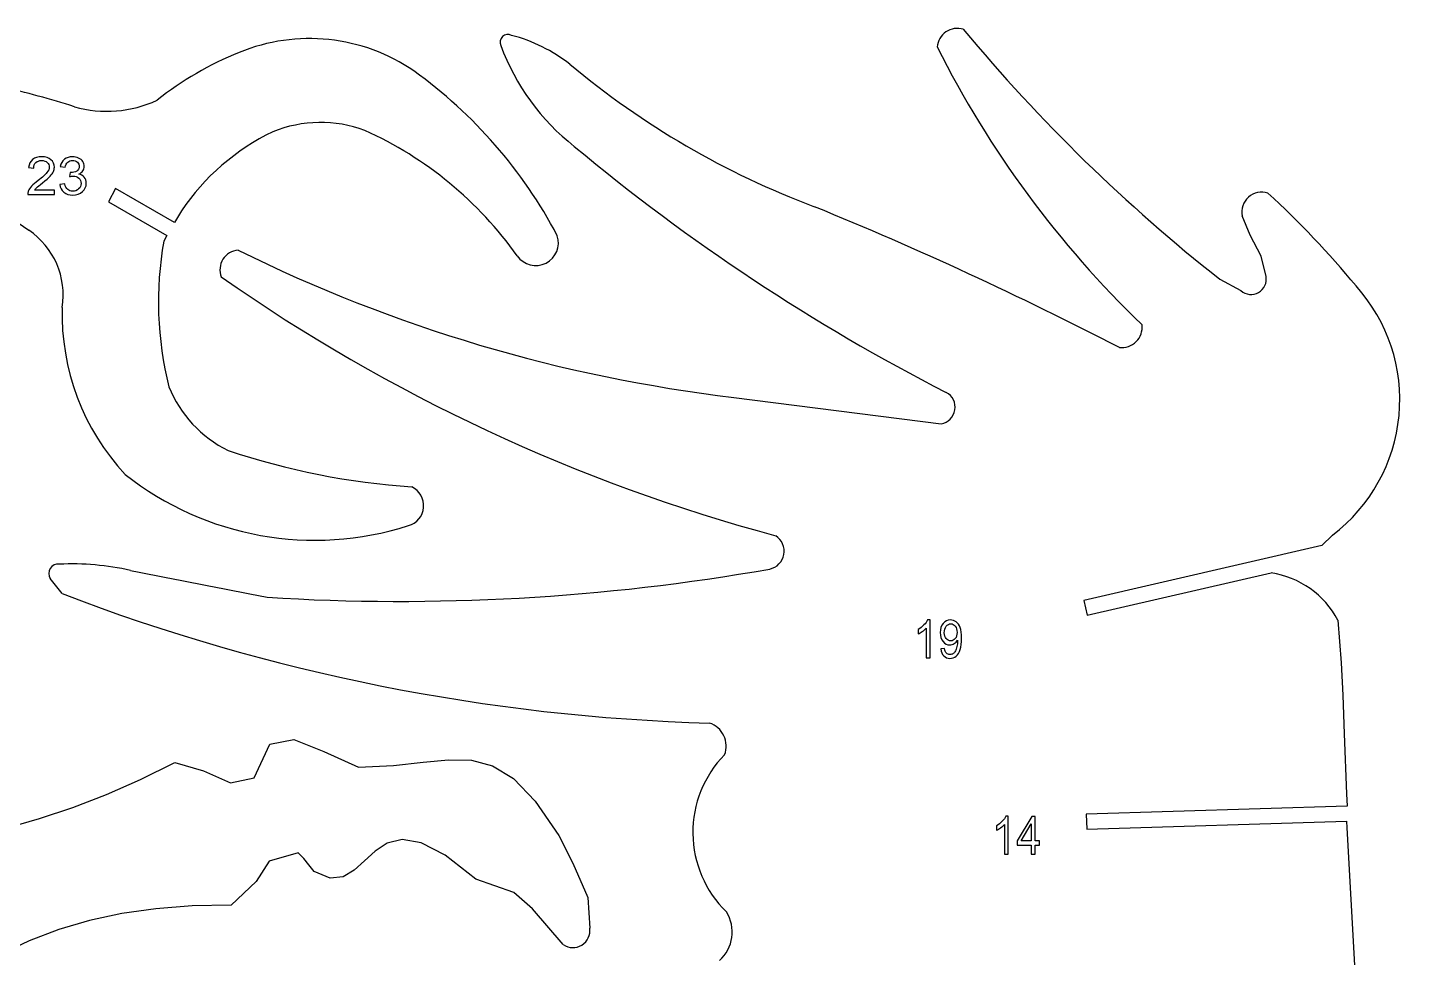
# Model space of a CAD drawing. Header units: millimetres. Extents: x -145 to 189, y -186 to 77.
# Drawn here: x -82.4 to 12.9, y -123.3 to -58.9 of the extents above; entities that cross this region are included whole.
import ezdxf

# ---------------------------------------------------------------- set-up
doc = ezdxf.new("R2010")
doc.units = ezdxf.units.MM
doc.header["$MEASUREMENT"] = 0
doc.layers.add('Capa 1', color=7, linetype='Continuous')

msp = doc.modelspace()

# ---------------------------------------------------------------- linework, layer by layer
at = {"layer": 'Capa 1', "lineweight": 25}
for points in [[(-55.6031, -61.8929), (-59.1628, -59.445), (-63.7194, -58.9639), (-67.7118, -60.6146)], [(-17.5883, -59.0073), (-12.2879, -65.3798), (-6.3354, -71.1806), (0.1718, -76.3148)], [(-44.8089, -61.4308), (-46.0014, -60.4882), (-47.3783, -59.8061), (-48.8507, -59.4285)], [(-67.7118, -60.6146), (-69.7508, -61.4349), (-71.6602, -62.5465), (-73.3803, -63.9145)], [(-49.5966, -60.1216), (-48.5827, -62.8778), (-46.822, -65.2975), (-44.5113, -67.11)], [(-19.3903, -60.2261), (-15.7903, -67.3991), (-10.9946, -73.9067), (-5.2092, -79.4693)], [(-45.6844, -73.2961), (-48.0682, -68.7818), (-51.4627, -64.8792), (-55.6031, -61.8929)], [(-44.8089, -61.4308), (-39.7627, -65.6458), (-34.0409, -68.9784), (-27.8849, -71.2879)], [(-79.1031, -64.3642), (-80.7644, -63.8351), (-82.448, -63.3789), (-84.1491, -62.997)], [(-79.1031, -64.3642), (-77.2037, -64.9097), (-75.1711, -64.75), (-73.3803, -63.9145)], [(-58.9991, -66.0039), (-61.064, -65.2435), (-63.338, -65.2789), (-65.3782, -66.1033)], [(-65.3782, -66.1033), (-67.9321, -67.3371), (-70.1136, -69.2253), (-71.7008, -71.5759)], [(-48.454, -74.7002), (-51.1389, -70.9206), (-54.7774, -67.92), (-58.9991, -66.0039)], [(-44.5113, -67.11), (-36.5845, -73.7215), (-27.9521, -79.4379), (-18.7709, -84.1552)], [(-87.7894, -68.3853), (-86.0871, -70.0574), (-84.2384, -71.5736), (-82.2655, -72.9157)], [(-76.2639, -70.018), (-76.2639, -70.018), (-76.7565, -70.9428), (-76.7565, -70.9428)], [(-72.1845, -72.3776), (-72.1845, -72.3776), (-76.2639, -70.018), (-76.2639, -70.018)], [(9.6074, -76.7779), (7.7162, -74.4989), (5.6752, -72.3485), (3.498, -70.341)], [(-76.7565, -70.9428), (-76.7565, -70.9428), (-72.7068, -73.2839), (-72.7068, -73.2839)], [(-6.7831, -81.0421), (-13.667, -77.4755), (-20.7081, -74.2208), (-27.8849, -71.2879)], [(-71.7008, -71.5759), (-71.7008, -71.5759), (-72.1845, -72.3776), (-72.1845, -72.3776)], [(2.2835, -73.255), (2.2835, -73.255), (1.7142, -71.9297), (1.7142, -71.9297)], [(-79.9514, -78.2621), (-79.6234, -76.1823), (-80.5247, -74.1), (-82.2655, -72.9158)], [(-72.7068, -73.2839), (-72.7068, -73.2839), (-72.922, -73.6736), (-72.922, -73.6736)], [(3.0323, -74.7065), (3.0323, -74.7065), (2.2835, -73.255), (2.2835, -73.255)], [(-72.922, -73.6736), (-73.5134, -77.0238), (-73.3917, -80.4611), (-72.565, -83.7611)], [(-67.7771, -74.2938), (-57.0091, -79.633), (-45.4035, -83.0819), (-33.4673, -84.4898)], [(3.3681, -76.1136), (3.3681, -76.1136), (3.0323, -74.7065), (3.0323, -74.7065)], [(-68.9432, -76.1493), (-57.2919, -84.3152), (-44.303, -90.3816), (-30.5627, -94.0748)], [(0.1718, -76.3148), (0.1718, -76.3148), (1.6319, -77.1023), (1.6319, -77.1023)], [(-79.9514, -78.2621), (-80.0762, -82.544), (-78.506, -86.7022), (-75.582, -89.8329)], [(-72.565, -83.7611), (-71.7865, -85.6804), (-70.3305, -87.2472), (-68.4733, -88.1641)], [(-33.4673, -84.4898), (-33.4673, -84.4898), (-19.1207, -86.3136), (-19.1207, -86.3136)], [(-68.4733, -88.1641), (-64.3592, -89.5429), (-60.0861, -90.3915), (-55.7574, -90.6893)], [(-75.582, -89.8329), (-70.0467, -94.1968), (-62.7043, -95.5237), (-55.9918, -93.3734)], [(7.9786, -94.022), (7.9786, -94.022), (7.243, -94.7584), (7.243, -94.7584)], [(7.243, -94.7584), (7.243, -94.7584), (-9.2429, -98.5564), (-9.2429, -98.5564)], [(-75.2215, -96.4716), (-76.8399, -96.1143), (-78.4981, -95.9695), (-80.154, -96.0408)], [(-79.9598, -98.0807), (-79.9598, -98.0807), (-80.7793, -97.0389), (-80.7793, -97.0389)], [(-75.2215, -96.4716), (-72.0744, -97.1004), (-68.9256, -97.7208), (-65.7753, -98.333)], [(-65.7752, -98.333), (-54.1415, -99.0565), (-42.463, -98.4018), (-30.9831, -96.3826)], [(-9.0015, -99.5754), (-9.0015, -99.5754), (3.7196, -96.6456), (3.7196, -96.6456)], [(8.3509, -99.9184), (7.4101, -98.1577), (5.6933, -96.9445), (3.7196, -96.6456)], [(-79.9598, -98.0807), (-65.6363, -103.5793), (-50.4842, -106.6099), (-35.1477, -107.0436)], [(-9.2429, -98.5564), (-9.2429, -98.5564), (-9.0015, -99.5754), (-9.0015, -99.5754)], [(8.3509, -99.9184), (8.3509, -99.9184), (8.5668, -102.8675), (8.5668, -102.8675)], [(8.5668, -102.8675), (8.5668, -102.8675), (8.6937, -105.1131), (8.6937, -105.1131)], [(8.6937, -105.1131), (8.6937, -105.1131), (8.7809, -107.7933), (8.7809, -107.7933)], [(-66.6755, -110.8278), (-66.6755, -110.8278), (-65.5767, -108.4959), (-65.5767, -108.4959)], [(-65.5767, -108.4959), (-65.5767, -108.4959), (-63.9293, -108.1842), (-63.9293, -108.1842)], [(-63.9293, -108.1842), (-63.9293, -108.1842), (-61.8502, -109.0113), (-61.8502, -109.0113)], [(8.7809, -107.7933), (8.7809, -107.7933), (8.9314, -111.9452), (8.9314, -111.9452)], [(-61.8502, -109.0113), (-61.8502, -109.0113), (-59.448, -110.0889), (-59.448, -110.0889)], [(-74.5386, -110.9497), (-74.5386, -110.9497), (-72.1544, -109.7722), (-72.1544, -109.7722)], [(-72.1544, -109.7722), (-72.1544, -109.7722), (-70.1797, -110.3627), (-70.1797, -110.3627)], [(-70.1797, -110.3627), (-70.1797, -110.3627), (-68.2912, -111.1861), (-68.2912, -111.1861)], [(-59.448, -110.0889), (-59.448, -110.0889), (-57.0311, -109.9815), (-57.0311, -109.9815)], [(-57.0311, -109.9815), (-57.0311, -109.9815), (-54.9778, -109.7629), (-54.9778, -109.7629)], [(-54.9778, -109.7629), (-54.9778, -109.7629), (-53.2044, -109.5885), (-53.2044, -109.5885)], [(-53.2044, -109.5885), (-53.2044, -109.5885), (-51.6264, -109.6145), (-51.6264, -109.6145)], [(-51.6264, -109.6145), (-51.6264, -109.6145), (-50.1588, -109.9967), (-50.1588, -109.9967)], [(-50.1588, -109.9967), (-50.1588, -109.9967), (-48.718, -110.8909), (-48.718, -110.8909)], [(-76.8855, -111.9847), (-76.8855, -111.9847), (-74.5386, -110.9497), (-74.5386, -110.9497)], [(-68.2912, -111.1861), (-68.2912, -111.1861), (-66.6755, -110.8278), (-66.6755, -110.8278)], [(-48.718, -110.8909), (-48.718, -110.8909), (-47.2198, -112.4523), (-47.2198, -112.4523)], [(-79.2095, -112.8864), (-79.2095, -112.8864), (-76.8855, -111.9847), (-76.8855, -111.9847)], [(8.9314, -111.9452), (8.9314, -111.9452), (8.98, -112.7979), (8.98, -112.7979)], [(-81.5232, -113.6621), (-81.5232, -113.6621), (-79.2095, -112.8864), (-79.2095, -112.8864)], [(-47.2198, -112.4523), (-47.2198, -112.4523), (-45.5791, -114.8365), (-45.5791, -114.8365)], [(8.98, -112.7979), (8.98, -112.7979), (-9.0708, -113.3537), (-9.0708, -113.3537)], [(-83.8387, -114.3197), (-83.8387, -114.3197), (-81.5232, -113.6621), (-81.5232, -113.6621)], [(-9.0708, -113.3537), (-9.0708, -113.3537), (-9.0339, -114.4003), (-9.0339, -114.4003)], [(-9.0339, -114.4003), (-9.0339, -114.4003), (8.9467, -113.8467), (8.9467, -113.8467)], [(8.9467, -113.8467), (8.9467, -113.8467), (8.96, -114.2915), (8.96, -114.2915)], [(-56.4214, -115.1096), (-56.4214, -115.1096), (-57.4561, -115.3568), (-57.4561, -115.3568)], [(-55.1114, -115.3308), (-55.1114, -115.3308), (-56.4214, -115.1096), (-56.4214, -115.1096)], [(-45.5791, -114.8365), (-45.5791, -114.8365), (-44.6104, -116.7414), (-44.6104, -116.7414)], [(8.96, -114.2915), (8.96, -114.2915), (9.5163, -124.2193), (9.5163, -124.2193)], [(-63.6158, -116.0216), (-63.6158, -116.0216), (-65.6286, -116.6078), (-65.6286, -116.6078)], [(-63.2339, -116.4267), (-63.2339, -116.4267), (-63.6158, -116.0216), (-63.6158, -116.0216)], [(-58.2987, -115.9053), (-58.2987, -115.9053), (-59.0317, -116.5888), (-59.0317, -116.5888)], [(-57.4561, -115.3568), (-57.4561, -115.3568), (-58.2987, -115.9053), (-58.2987, -115.9053)], [(-53.4431, -116.1879), (-53.4431, -116.1879), (-55.1114, -115.3308), (-55.1114, -115.3308)], [(-65.6286, -116.6078), (-65.6286, -116.6078), (-66.5279, -118.0182), (-66.5279, -118.0182)], [(-62.8784, -116.8623), (-62.8784, -116.8623), (-63.2339, -116.4267), (-63.2339, -116.4267)], [(-62.5104, -117.3223), (-62.5104, -117.3223), (-62.8784, -116.8623), (-62.8784, -116.8623)], [(-59.0317, -116.5888), (-59.0317, -116.5888), (-59.7369, -117.24), (-59.7369, -117.24)], [(-51.3336, -117.8499), (-51.3336, -117.8499), (-53.4431, -116.1879), (-53.4431, -116.1879)], [(-44.6104, -116.7414), (-44.6104, -116.7414), (-43.5621, -119.1214), (-43.5621, -119.1214)], [(-66.5279, -118.0182), (-66.5279, -118.0182), (-68.2503, -119.6429), (-68.2503, -119.6429)], [(-61.3946, -117.7753), (-61.3946, -117.7753), (-62.5104, -117.3223), (-62.5104, -117.3223)], [(-60.4972, -117.6918), (-60.4972, -117.6918), (-61.3946, -117.7753), (-61.3946, -117.7753)], [(-59.7369, -117.24), (-59.7369, -117.24), (-60.4972, -117.6918), (-60.4972, -117.6918)], [(-48.6842, -118.7674), (-48.6842, -118.7674), (-51.3336, -117.8499), (-51.3336, -117.8499)], [(-47.3948, -119.9182), (-47.3948, -119.9182), (-48.6842, -118.7674), (-48.6842, -118.7674)], [(-73.4636, -119.8984), (-73.4636, -119.8984), (-75.8279, -120.2289), (-75.8279, -120.2289)], [(-70.9461, -119.7055), (-70.9461, -119.7055), (-73.4636, -119.8984), (-73.4636, -119.8984)], [(-68.2503, -119.6429), (-68.2503, -119.6429), (-70.9461, -119.7055), (-70.9461, -119.7055)], [(-45.2724, -122.3828), (-45.2724, -122.3828), (-47.3948, -119.9182), (-47.3948, -119.9182)], [(-43.5621, -119.1214), (-43.5621, -119.1214), (-43.4433, -121.2441), (-43.4433, -121.2441)], [(-78.0621, -120.7041), (-78.0621, -120.7041), (-80.1889, -121.3319), (-80.1889, -121.3319)], [(-75.8279, -120.2289), (-75.8279, -120.2289), (-78.0621, -120.7041), (-78.0621, -120.7041)], [(-34.4638, -123.4795), (-33.5012, -122.6247), (-33.2961, -121.2001), (-33.9784, -120.1085)], [(-80.1889, -121.3319), (-80.1889, -121.3319), (-82.2308, -122.1192), (-82.2308, -122.1192)], [(-82.2308, -122.1192), (-82.2308, -122.1192), (-84.2112, -123.0733), (-84.2112, -123.0733)]]:
    msp.add_open_spline(points, degree=3, dxfattribs=at)
for points in [[(-17.5883, -59.0073), (-17.9924, -58.8816), (-18.4317, -58.9465), (-18.7822, -59.1836), (-18.7822, -59.1836), (-19.1328, -59.4206), (-19.3565, -59.8042), (-19.3903, -60.2261)], [(-48.8507, -59.4285), (-49.0534, -59.3182), (-49.3038, -59.3498), (-49.4729, -59.5068), (-49.4729, -59.5068), (-49.6419, -59.6639), (-49.6917, -59.9114), (-49.5966, -60.1216)], [(3.498, -70.341), (3.0308, -70.1928), (2.5201, -70.3017), (2.154, -70.6278), (2.154, -70.6278), (1.788, -70.9538), (1.6208, -71.4485), (1.7142, -71.9297)], [(-48.454, -74.7002), (-48.0034, -75.3329), (-47.1579, -75.541), (-46.4651, -75.1897), (-46.4651, -75.1897), (-45.7723, -74.8385), (-45.4404, -74.0336), (-45.6844, -73.2961)], [(-67.7771, -74.2938), (-68.2066, -74.3295), (-68.5943, -74.5652), (-68.8237, -74.9302), (-68.8237, -74.9302), (-69.0531, -75.2951), (-69.0973, -75.7468), (-68.9432, -76.1493)], [(1.6319, -77.1023), (1.9702, -77.401), (2.461, -77.4516), (2.8532, -77.2282), (2.8532, -77.2282), (3.2454, -77.0049), (3.4523, -76.557), (3.3681, -76.1137)], [(7.9786, -94.022), (10.5981, -92.0303), (12.2645, -89.0332), (12.574, -85.7571), (12.574, -85.7571), (12.8835, -82.481), (11.8077, -79.2249), (9.6074, -76.7779)], [(-6.7831, -81.0421), (-6.3536, -81.0874), (-5.9266, -80.9363), (-5.6211, -80.631), (-5.6211, -80.631), (-5.3156, -80.3257), (-5.1642, -79.8989), (-5.2092, -79.4693)], [(-19.1207, -86.3136), (-18.6285, -86.2374), (-18.2414, -85.853), (-18.1618, -85.3615), (-18.1618, -85.3615), (-18.0821, -84.8699), (-18.328, -84.3829), (-18.7709, -84.1552)], [(-55.9918, -93.3734), (-55.4103, -93.2166), (-54.9887, -92.7133), (-54.9363, -92.1133), (-54.9363, -92.1133), (-54.8839, -91.5133), (-55.2119, -90.9445), (-55.7574, -90.6893)], [(-30.9831, -96.3826), (-30.4815, -96.2739), (-30.0946, -95.8739), (-30.0026, -95.369), (-30.0026, -95.369), (-29.9106, -94.864), (-30.1316, -94.3534), (-30.5627, -94.0748)], [(-80.154, -96.0408), (-80.4055, -96.0069), (-80.6536, -96.1233), (-80.7883, -96.3383), (-80.7883, -96.3383), (-80.923, -96.5534), (-80.9195, -96.8273), (-80.7793, -97.0389)], [(-34.1032, -109.2366), (-33.9418, -108.8077), (-33.9619, -108.3316), (-34.1589, -107.9179), (-34.1589, -107.9179), (-34.356, -107.5042), (-34.713, -107.1885), (-35.1477, -107.0436)], [(-34.1032, -109.2366), (-35.5342, -110.6918), (-36.3257, -112.6577), (-36.3023, -114.6985), (-36.3023, -114.6985), (-36.2789, -116.7393), (-35.4425, -118.6865), (-33.9785, -120.1085)], [(-45.2724, -122.3828), (-44.8878, -122.651), (-44.3804, -122.6643), (-43.9824, -122.4165), (-43.9824, -122.4165), (-43.5844, -122.1687), (-43.3723, -121.7075), (-43.4433, -121.2441)]]:
    msp.add_open_spline(points, degree=3, knots=[0, 0, 0, 0, 0.3333333, 0.3333333, 0.3333333, 0.3333333, 1, 1, 1, 1], dxfattribs=at)
at = {"layer": 'Capa 1'}
for points, knots in [([(-80.4878, -70.1362), (-80.4878, -70.1362), (-80.4878, -70.4416), (-80.4878, -70.4416), (-80.4878, -70.4416), (-80.4878, -70.4416), (-82.3387, -70.4416), (-82.3387, -70.4416), (-82.3387, -70.4416), (-82.3413, -70.3646), (-82.3277, -70.2907), (-82.2984, -70.2192), (-82.2984, -70.2192), (-82.2508, -70.1022), (-82.1746, -69.9865), (-82.0699, -69.8732), (-82.0699, -69.8732), (-81.9651, -69.7598), (-81.8154, -69.6289), (-81.6208, -69.4805), (-81.6208, -69.4805), (-81.3182, -69.2484), (-81.1126, -69.0647), (-81.0052, -68.929), (-81.0052, -68.929), (-80.8972, -68.7932), (-80.8431, -68.6648), (-80.8431, -68.5436), (-80.8431, -68.5436), (-80.8431, -68.4169), (-80.892, -68.3102), (-80.9896, -68.223), (-80.9896, -68.223), (-81.0872, -68.1363), (-81.2148, -68.0927), (-81.3716, -68.0927), (-81.3716, -68.0927), (-81.5375, -68.0927), (-81.6703, -68.1387), (-81.7699, -68.2309), (-81.7699, -68.2309), (-81.8694, -68.3224), (-81.9196, -68.4496), (-81.9209, -68.6126), (-81.9209, -68.6126), (-81.9209, -68.6126), (-82.2723, -68.5799), (-82.2723, -68.5799), (-82.2723, -68.5799), (-82.2482, -68.3351), (-82.1571, -68.1484), (-81.9996, -68.02), (-81.9996, -68.02), (-81.8415, -67.8915), (-81.63, -67.8272), (-81.3638, -67.8272), (-81.3638, -67.8272), (-81.0957, -67.8272), (-80.8829, -67.8963), (-80.7266, -68.0351), (-80.7266, -68.0351), (-80.5698, -68.1739), (-80.4918, -68.346), (-80.4918, -68.5508), (-80.4918, -68.5508), (-80.4918, -68.6551), (-80.5145, -68.7575), (-80.5607, -68.8581), (-80.5607, -68.8581), (-80.6062, -68.9593), (-80.6824, -69.0653), (-80.7885, -69.1768), (-80.7885, -69.1768), (-80.8952, -69.2877), (-81.0715, -69.4411), (-81.3176, -69.635), (-81.3176, -69.635), (-81.5239, -69.7962), (-81.6566, -69.9053), (-81.7152, -69.9628), (-81.7152, -69.9628), (-81.7738, -70.0204), (-81.822, -70.078), (-81.8603, -70.1362), (-81.8603, -70.1362), (-81.8603, -70.1362), (-80.4878, -70.1362), (-80.4878, -70.1362)], [0, 0, 0, 0, 0.0434783, 0.0434783, 0.0434783, 0.0434783, 0.0869565, 0.0869565, 0.0869565, 0.0869565, 0.1304348, 0.1304348, 0.1304348, 0.1304348, 0.173913, 0.173913, 0.173913, 0.173913, 0.2173913, 0.2173913, 0.2173913, 0.2173913, 0.2608696, 0.2608696, 0.2608696, 0.2608696, 0.3043478, 0.3043478, 0.3043478, 0.3043478, 0.3478261, 0.3478261, 0.3478261, 0.3478261, 0.3913043, 0.3913043, 0.3913043, 0.3913043, 0.4347826, 0.4347826, 0.4347826, 0.4347826, 0.4782609, 0.4782609, 0.4782609, 0.4782609, 0.5217391, 0.5217391, 0.5217391, 0.5217391, 0.5652174, 0.5652174, 0.5652174, 0.5652174, 0.6086957, 0.6086957, 0.6086957, 0.6086957, 0.6521739, 0.6521739, 0.6521739, 0.6521739, 0.6956522, 0.6956522, 0.6956522, 0.6956522, 0.7391304, 0.7391304, 0.7391304, 0.7391304, 0.7826087, 0.7826087, 0.7826087, 0.7826087, 0.826087, 0.826087, 0.826087, 0.826087, 0.8695652, 0.8695652, 0.8695652, 0.8695652, 0.9130435, 0.9130435, 0.9130435, 0.9130435, 1, 1, 1, 1]), ([(-80.1162, -69.7507), (-80.1162, -69.7507), (-79.7726, -69.7071), (-79.7726, -69.7071), (-79.7726, -69.7071), (-79.7328, -69.8889), (-79.6665, -70.0198), (-79.5722, -70.0998), (-79.5722, -70.0998), (-79.4778, -70.1798), (-79.3619, -70.2198), (-79.2246, -70.2198), (-79.2246, -70.2198), (-79.0619, -70.2198), (-78.9246, -70.1677), (-78.8139, -70.0634), (-78.8139, -70.0634), (-78.7033, -69.9592), (-78.648, -69.8301), (-78.648, -69.6762), (-78.648, -69.6762), (-78.648, -69.5295), (-78.6994, -69.4083), (-78.8029, -69.3126), (-78.8029, -69.3126), (-78.9057, -69.2174), (-79.0365, -69.1696), (-79.196, -69.1696), (-79.196, -69.1696), (-79.2611, -69.1696), (-79.3417, -69.1817), (-79.4387, -69.2053), (-79.4387, -69.2053), (-79.4387, -69.2053), (-79.4004, -68.9253), (-79.4004, -68.9253), (-79.4004, -68.9253), (-79.3776, -68.9278), (-79.3587, -68.929), (-79.3451, -68.929), (-79.3451, -68.929), (-79.1979, -68.929), (-79.0665, -68.8932), (-78.9487, -68.8223), (-78.9487, -68.8223), (-78.8315, -68.7514), (-78.773, -68.6423), (-78.773, -68.4951), (-78.773, -68.4951), (-78.773, -68.3781), (-78.816, -68.2812), (-78.9012, -68.2042), (-78.9012, -68.2042), (-78.9864, -68.1272), (-79.0965, -68.089), (-79.2311, -68.089), (-79.2311, -68.089), (-79.3651, -68.089), (-79.4765, -68.1284), (-79.5656, -68.2072), (-79.5656, -68.2072), (-79.6548, -68.286), (-79.712, -68.4042), (-79.7375, -68.5617), (-79.7375, -68.5617), (-79.7375, -68.5617), (-80.0811, -68.5036), (-80.0811, -68.5036), (-80.0811, -68.5036), (-80.0388, -68.289), (-79.9438, -68.1224), (-79.7947, -68.0042), (-79.7947, -68.0042), (-79.6463, -67.886), (-79.4608, -67.8272), (-79.2396, -67.8272), (-79.2396, -67.8272), (-79.0873, -67.8272), (-78.9468, -67.8575), (-78.8185, -67.9188), (-78.8185, -67.9188), (-78.6897, -67.9794), (-78.5914, -68.0624), (-78.5238, -68.1672), (-78.5238, -68.1672), (-78.4554, -68.2727), (-78.4215, -68.3842), (-78.4215, -68.5023), (-78.4215, -68.5023), (-78.4215, -68.6145), (-78.4541, -68.7163), (-78.5185, -68.8084), (-78.5185, -68.8084), (-78.5836, -68.9005), (-78.6799, -68.9738), (-78.8068, -69.0284), (-78.8068, -69.0284), (-78.6415, -69.0635), (-78.5133, -69.1375), (-78.4215, -69.2496), (-78.4215, -69.2496), (-78.3305, -69.3611), (-78.2849, -69.5017), (-78.2849, -69.6695), (-78.2849, -69.6695), (-78.2849, -69.8968), (-78.3741, -70.0901), (-78.5517, -70.2483), (-78.5517, -70.2483), (-78.7301, -70.4065), (-78.9552, -70.4852), (-79.2273, -70.4852), (-79.2273, -70.4852), (-79.4725, -70.4852), (-79.6763, -70.4168), (-79.8383, -70.2804), (-79.8383, -70.2804), (-80.001, -70.144), (-80.0935, -69.9677), (-80.1162, -69.7507)], [0, 0, 0, 0, 0.0322581, 0.0322581, 0.0322581, 0.0322581, 0.0645161, 0.0645161, 0.0645161, 0.0645161, 0.0967742, 0.0967742, 0.0967742, 0.0967742, 0.1290323, 0.1290323, 0.1290323, 0.1290323, 0.1612903, 0.1612903, 0.1612903, 0.1612903, 0.1935484, 0.1935484, 0.1935484, 0.1935484, 0.2258065, 0.2258065, 0.2258065, 0.2258065, 0.2580645, 0.2580645, 0.2580645, 0.2580645, 0.2903226, 0.2903226, 0.2903226, 0.2903226, 0.3225806, 0.3225806, 0.3225806, 0.3225806, 0.3548387, 0.3548387, 0.3548387, 0.3548387, 0.3870968, 0.3870968, 0.3870968, 0.3870968, 0.4193548, 0.4193548, 0.4193548, 0.4193548, 0.4516129, 0.4516129, 0.4516129, 0.4516129, 0.483871, 0.483871, 0.483871, 0.483871, 0.516129, 0.516129, 0.516129, 0.516129, 0.5483871, 0.5483871, 0.5483871, 0.5483871, 0.5806452, 0.5806452, 0.5806452, 0.5806452, 0.6129032, 0.6129032, 0.6129032, 0.6129032, 0.6451613, 0.6451613, 0.6451613, 0.6451613, 0.6774194, 0.6774194, 0.6774194, 0.6774194, 0.7096774, 0.7096774, 0.7096774, 0.7096774, 0.7419355, 0.7419355, 0.7419355, 0.7419355, 0.7741935, 0.7741935, 0.7741935, 0.7741935, 0.8064516, 0.8064516, 0.8064516, 0.8064516, 0.8387097, 0.8387097, 0.8387097, 0.8387097, 0.8709677, 0.8709677, 0.8709677, 0.8709677, 0.9032258, 0.9032258, 0.9032258, 0.9032258, 0.9354839, 0.9354839, 0.9354839, 0.9354839, 1, 1, 1, 1]), ([(-19.8852, -102.5191), (-19.8852, -102.5191), (-20.1601, -102.5191), (-20.1601, -102.5191), (-20.1601, -102.5191), (-20.1601, -102.5191), (-20.1601, -100.4817), (-20.1601, -100.4817), (-20.1601, -100.4817), (-20.2262, -100.5556), (-20.3132, -100.6289), (-20.4205, -100.7023), (-20.4205, -100.7023), (-20.5277, -100.7756), (-20.6245, -100.8307), (-20.7099, -100.8671), (-20.7099, -100.8671), (-20.7099, -100.8671), (-20.7099, -100.558), (-20.7099, -100.558), (-20.7099, -100.558), (-20.5563, -100.4744), (-20.422, -100.3726), (-20.3069, -100.2526), (-20.3069, -100.2526), (-20.1919, -100.1332), (-20.1102, -100.0175), (-20.0622, -99.9047), (-20.0622, -99.9047), (-20.0622, -99.9047), (-19.8852, -99.9047), (-19.8852, -99.9047), (-19.8852, -99.9047), (-19.8852, -99.9047), (-19.8852, -102.5191), (-19.8852, -102.5191)], [0, 0, 0, 0, 0.1, 0.1, 0.1, 0.1, 0.2, 0.2, 0.2, 0.2, 0.3, 0.3, 0.3, 0.3, 0.4, 0.4, 0.4, 0.4, 0.5, 0.5, 0.5, 0.5, 0.6, 0.6, 0.6, 0.6, 0.7, 0.7, 0.7, 0.7, 0.8, 0.8, 0.8, 0.8, 1, 1, 1, 1]), ([(-19.1381, -101.9155), (-19.1381, -101.9155), (-18.8757, -101.8901), (-18.8757, -101.8901), (-18.8757, -101.8901), (-18.8533, -102.0343), (-18.8106, -102.1385), (-18.7476, -102.2034), (-18.7476, -102.2034), (-18.6846, -102.2682), (-18.6039, -102.3009), (-18.505, -102.3009), (-18.505, -102.3009), (-18.4206, -102.3009), (-18.3468, -102.2785), (-18.2827, -102.2331), (-18.2827, -102.2331), (-18.2187, -102.1882), (-18.1666, -102.1282), (-18.1265, -102.0525), (-18.1265, -102.0525), (-18.0865, -101.9773), (-18.0526, -101.8755), (-18.025, -101.7476), (-18.025, -101.7476), (-17.9974, -101.6198), (-17.9839, -101.4895), (-17.9839, -101.3568), (-17.9839, -101.3568), (-17.9839, -101.3428), (-17.9844, -101.321), (-17.9854, -101.2925), (-17.9854, -101.2925), (-18.0401, -101.3943), (-18.1151, -101.4774), (-18.2098, -101.5404), (-18.2098, -101.5404), (-18.3046, -101.604), (-18.4077, -101.6355), (-18.518, -101.6355), (-18.518, -101.6355), (-18.7029, -101.6355), (-18.859, -101.5574), (-18.9871, -101.401), (-18.9871, -101.401), (-19.1146, -101.2453), (-19.1787, -101.0392), (-19.1787, -100.7835), (-19.1787, -100.7835), (-19.1787, -100.5192), (-19.1121, -100.3071), (-18.9783, -100.1459), (-18.9783, -100.1459), (-18.845, -99.9853), (-18.6779, -99.9047), (-18.4764, -99.9047), (-18.4764, -99.9047), (-18.3316, -99.9047), (-18.1989, -99.9502), (-18.0781, -100.0417), (-18.0781, -100.0417), (-17.9578, -100.1326), (-17.8667, -100.2623), (-17.8042, -100.4314), (-17.8042, -100.4314), (-17.7418, -100.5998), (-17.7105, -100.8441), (-17.7105, -101.1634), (-17.7105, -101.1634), (-17.7105, -101.4961), (-17.7413, -101.761), (-17.8032, -101.9579), (-17.8032, -101.9579), (-17.8651, -102.1555), (-17.9578, -102.3052), (-18.0802, -102.4082), (-18.0802, -102.4082), (-18.2025, -102.5112), (-18.3457, -102.5627), (-18.5102, -102.5627), (-18.5102, -102.5627), (-18.6852, -102.5627), (-18.8278, -102.5064), (-18.9387, -102.393), (-18.9387, -102.393), (-19.0491, -102.2797), (-19.1157, -102.1203), (-19.1381, -101.9155)], [0, 0, 0, 0, 0.0434783, 0.0434783, 0.0434783, 0.0434783, 0.0869565, 0.0869565, 0.0869565, 0.0869565, 0.1304348, 0.1304348, 0.1304348, 0.1304348, 0.173913, 0.173913, 0.173913, 0.173913, 0.2173913, 0.2173913, 0.2173913, 0.2173913, 0.2608696, 0.2608696, 0.2608696, 0.2608696, 0.3043478, 0.3043478, 0.3043478, 0.3043478, 0.3478261, 0.3478261, 0.3478261, 0.3478261, 0.3913043, 0.3913043, 0.3913043, 0.3913043, 0.4347826, 0.4347826, 0.4347826, 0.4347826, 0.4782609, 0.4782609, 0.4782609, 0.4782609, 0.5217391, 0.5217391, 0.5217391, 0.5217391, 0.5652174, 0.5652174, 0.5652174, 0.5652174, 0.6086957, 0.6086957, 0.6086957, 0.6086957, 0.6521739, 0.6521739, 0.6521739, 0.6521739, 0.6956522, 0.6956522, 0.6956522, 0.6956522, 0.7391304, 0.7391304, 0.7391304, 0.7391304, 0.7826087, 0.7826087, 0.7826087, 0.7826087, 0.826087, 0.826087, 0.826087, 0.826087, 0.8695652, 0.8695652, 0.8695652, 0.8695652, 0.9130435, 0.9130435, 0.9130435, 0.9130435, 1, 1, 1, 1]), ([(-18.0167, -100.7671), (-18.0167, -100.5841), (-18.0583, -100.4386), (-18.1416, -100.3314), (-18.1416, -100.3314), (-18.2244, -100.2241), (-18.3254, -100.1702), (-18.4441, -100.1702), (-18.4441, -100.1702), (-18.5669, -100.1702), (-18.6731, -100.2278), (-18.7627, -100.3435), (-18.7627, -100.3435), (-18.8528, -100.4592), (-18.8975, -100.6095), (-18.8975, -100.7938), (-18.8975, -100.7938), (-18.8975, -100.9592), (-18.8548, -101.0937), (-18.77, -101.1968), (-18.77, -101.1968), (-18.6846, -101.3004), (-18.5784, -101.3519), (-18.4519, -101.3519), (-18.4519, -101.3519), (-18.3249, -101.3519), (-18.2207, -101.3004), (-18.139, -101.1968), (-18.139, -101.1968), (-18.0572, -101.0937), (-18.0167, -100.9501), (-18.0167, -100.7671)], [0, 0, 0, 0, 0.1111111, 0.1111111, 0.1111111, 0.1111111, 0.2222222, 0.2222222, 0.2222222, 0.2222222, 0.3333333, 0.3333333, 0.3333333, 0.3333333, 0.4444444, 0.4444444, 0.4444444, 0.4444444, 0.5555556, 0.5555556, 0.5555556, 0.5555556, 0.6666667, 0.6666667, 0.6666667, 0.6666667, 0.7777778, 0.7777778, 0.7777778, 0.7777778, 1, 1, 1, 1]), ([(-14.4669, -116.111), (-14.4669, -116.111), (-14.7417, -116.111), (-14.7417, -116.111), (-14.7417, -116.111), (-14.7417, -116.111), (-14.7417, -114.0736), (-14.7417, -114.0736), (-14.7417, -114.0736), (-14.8078, -114.1475), (-14.8948, -114.2208), (-15.0021, -114.2942), (-15.0021, -114.2942), (-15.1093, -114.3675), (-15.2061, -114.4226), (-15.2915, -114.459), (-15.2915, -114.459), (-15.2915, -114.459), (-15.2915, -114.1499), (-15.2915, -114.1499), (-15.2915, -114.1499), (-15.1379, -114.0663), (-15.0036, -113.9645), (-14.8885, -113.8445), (-14.8885, -113.8445), (-14.7735, -113.7251), (-14.6918, -113.6094), (-14.6438, -113.4966), (-14.6438, -113.4966), (-14.6438, -113.4966), (-14.4669, -113.4966), (-14.4669, -113.4966), (-14.4669, -113.4966), (-14.4669, -113.4966), (-14.4669, -116.111), (-14.4669, -116.111)], [0, 0, 0, 0, 0.1, 0.1, 0.1, 0.1, 0.2, 0.2, 0.2, 0.2, 0.3, 0.3, 0.3, 0.3, 0.4, 0.4, 0.4, 0.4, 0.5, 0.5, 0.5, 0.5, 0.6, 0.6, 0.6, 0.6, 0.7, 0.7, 0.7, 0.7, 0.8, 0.8, 0.8, 0.8, 1, 1, 1, 1]), ([(-12.8825, -116.111), (-12.8825, -116.111), (-12.8825, -115.4892), (-12.8825, -115.4892), (-12.8825, -115.4892), (-12.8825, -115.4892), (-13.8541, -115.4892), (-13.8541, -115.4892), (-13.8541, -115.4892), (-13.8541, -115.4892), (-13.8541, -115.1947), (-13.8541, -115.1947), (-13.8541, -115.1947), (-13.8541, -115.1947), (-12.8326, -113.5076), (-12.8326, -113.5076), (-12.8326, -113.5076), (-12.8326, -113.5076), (-12.6077, -113.5076), (-12.6077, -113.5076), (-12.6077, -113.5076), (-12.6077, -113.5076), (-12.6077, -115.1947), (-12.6077, -115.1947), (-12.6077, -115.1947), (-12.6077, -115.1947), (-12.3047, -115.1947), (-12.3047, -115.1947), (-12.3047, -115.1947), (-12.3047, -115.1947), (-12.3047, -115.4892), (-12.3047, -115.4892), (-12.3047, -115.4892), (-12.3047, -115.4892), (-12.6077, -115.4892), (-12.6077, -115.4892), (-12.6077, -115.4892), (-12.6077, -115.4892), (-12.6077, -116.111), (-12.6077, -116.111), (-12.6077, -116.111), (-12.6077, -116.111), (-12.8825, -116.111), (-12.8825, -116.111)], [0, 0, 0, 0, 0.0833333, 0.0833333, 0.0833333, 0.0833333, 0.1666667, 0.1666667, 0.1666667, 0.1666667, 0.25, 0.25, 0.25, 0.25, 0.3333333, 0.3333333, 0.3333333, 0.3333333, 0.4166667, 0.4166667, 0.4166667, 0.4166667, 0.5, 0.5, 0.5, 0.5, 0.5833333, 0.5833333, 0.5833333, 0.5833333, 0.6666667, 0.6666667, 0.6666667, 0.6666667, 0.75, 0.75, 0.75, 0.75, 0.8333333, 0.8333333, 0.8333333, 0.8333333, 1, 1, 1, 1]), ([(-12.8825, -115.1947), (-12.8825, -115.1947), (-12.8825, -114.0233), (-12.8825, -114.0233), (-12.8825, -114.0233), (-12.8825, -114.0233), (-13.5838, -115.1947), (-13.5838, -115.1947), (-13.5838, -115.1947), (-13.5838, -115.1947), (-12.8825, -115.1947), (-12.8825, -115.1947)], [0, 0, 0, 0, 0.25, 0.25, 0.25, 0.25, 0.5, 0.5, 0.5, 0.5, 1, 1, 1, 1])]:
    msp.add_open_spline(points, degree=3, knots=knots, dxfattribs=at)

doc.saveas('drawing.dxf')
